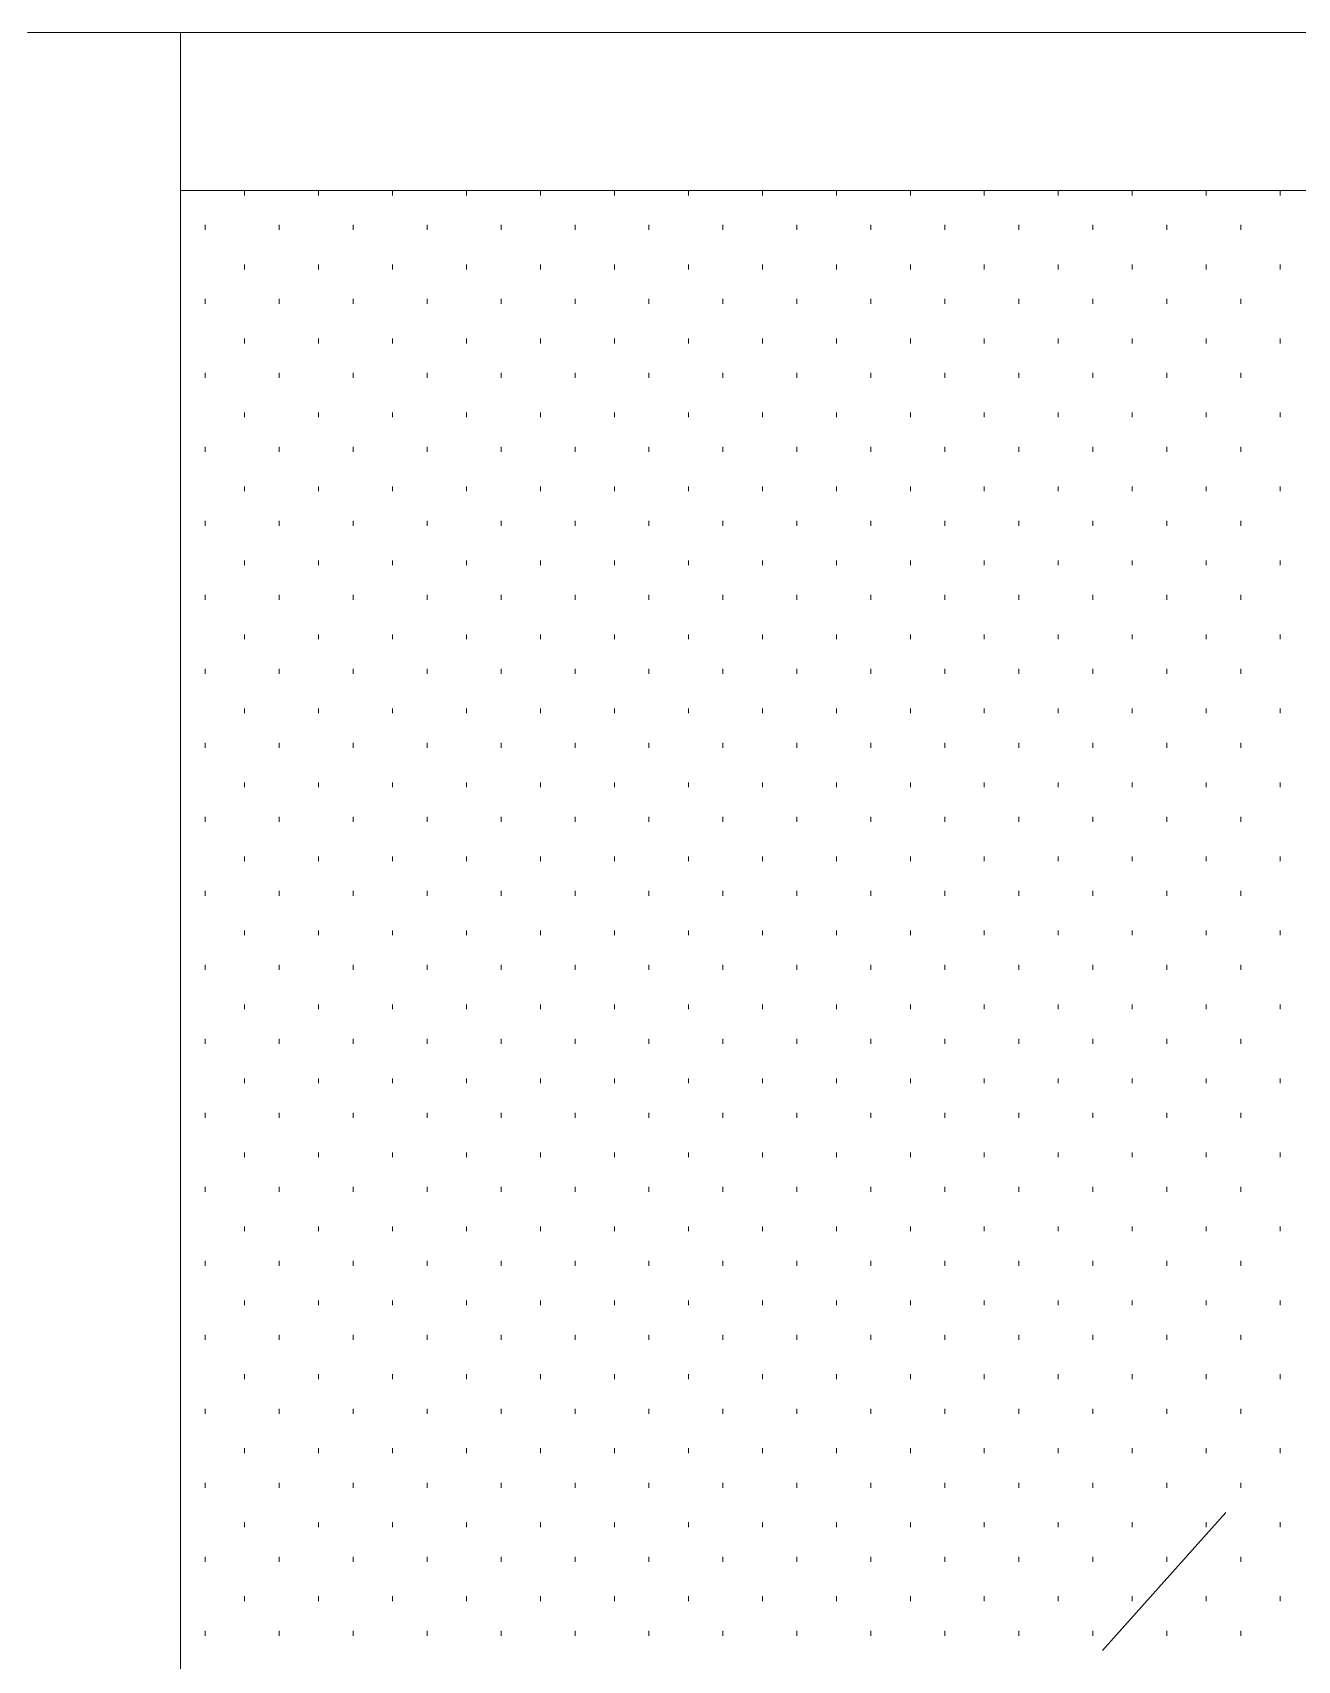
# Model space of a CAD drawing. Header units: inches. Extents: x -6061 to 13621, y -296 to 7483.
# Drawn here: x 12602.47 to 12623.01, y 407.6 to 434.03 of the extents above; entities that cross this region are included whole.
import ezdxf

# ---------------------------------------------------------------- set-up
doc = ezdxf.new("R2010")
doc.units = ezdxf.units.IN
doc.header["$MEASUREMENT"] = 0
doc.layers.get('0').update_dxf_attribs({"linetype": 'CONTINUOUS'})

msp = doc.modelspace()

# ---------------------------------------------------------------- linework, layer by layer
at = {"color": 7, "linetype": 'Continuous', "lineweight": 9, "true_color": 0x000007}
for p, q in [((12604.87338, 434.02858), (12602.39058, 434.02858)), ((12602.39058, 434.02858), (12604.87338, 434.02858)), ((12604.87338, 431.46569), (12604.87338, 434.02858)), ((12640.91411, 434.02858), (12604.87338, 434.02858)), ((12604.87338, 434.02858), (12640.91411, 434.02858)), ((12604.87338, 349.93356), (12604.87338, 434.02858)), ((12604.87338, 431.46569), (12640.91411, 431.46569)), ((12604.87338, 431.46569), (12604.87338, 349.93356)), ((12604.87338, 431.46569), (12640.91411, 431.46569)), ((12621.85257, 410.00143), (12619.85031, 407.7589))]:
    msp.add_line(p, q, dxfattribs=at)
at = {"color": 7, "linetype": 'Continuous', "lineweight": 9, "true_color": 0xffffff}
for p, q in [((12605.91456, 431.3856), (12605.91456, 431.46569)), ((12607.11592, 431.3856), (12607.11592, 431.46569)), ((12608.31728, 431.3856), (12608.31728, 431.46569)), ((12609.51863, 431.3856), (12609.51863, 431.46569)), ((12610.71999, 431.3856), (12610.71999, 431.46569)), ((12611.92135, 431.3856), (12611.92135, 431.46569)), ((12613.12271, 431.3856), (12613.12271, 431.46569)), ((12614.32406, 431.3856), (12614.32406, 431.46569)), ((12615.52542, 431.3856), (12615.52542, 431.46569)), ((12616.72678, 431.3856), (12616.72678, 431.46569)), ((12617.92814, 431.3856), (12617.92814, 431.46569)), ((12619.12949, 431.3856), (12619.12949, 431.46569)), ((12620.33085, 431.3856), (12620.33085, 431.46569)), ((12621.53221, 431.3856), (12621.53221, 431.46569)), ((12622.73357, 431.3856), (12622.73357, 431.46569)), ((12605.27384, 430.82496), (12605.27384, 430.90505)), ((12606.47519, 430.82496), (12606.47519, 430.90505)), ((12607.67655, 430.82496), (12607.67655, 430.90505)), ((12608.87791, 430.82496), (12608.87791, 430.90505)), ((12610.07927, 430.82496), (12610.07927, 430.90505)), ((12611.28062, 430.82496), (12611.28062, 430.90505)), ((12612.48198, 430.82496), (12612.48198, 430.90505)), ((12613.68334, 430.82496), (12613.68334, 430.90505)), ((12614.8847, 430.82496), (12614.8847, 430.90505)), ((12616.08605, 430.82496), (12616.08605, 430.90505)), ((12617.28741, 430.82496), (12617.28741, 430.90505)), ((12618.48877, 430.82496), (12618.48877, 430.90505)), ((12619.69013, 430.82496), (12619.69013, 430.90505)), ((12620.89148, 430.82496), (12620.89148, 430.90505)), ((12622.09284, 430.82496), (12622.09284, 430.90505)), ((12605.91456, 430.18424), (12605.91456, 430.26433)), ((12607.11592, 430.18424), (12607.11592, 430.26433)), ((12608.31728, 430.18424), (12608.31728, 430.26433)), ((12609.51863, 430.18424), (12609.51863, 430.26433)), ((12610.71999, 430.18424), (12610.71999, 430.26433)), ((12611.92135, 430.18424), (12611.92135, 430.26433)), ((12613.12271, 430.18424), (12613.12271, 430.26433)), ((12614.32406, 430.18424), (12614.32406, 430.26433)), ((12615.52542, 430.18424), (12615.52542, 430.26433)), ((12616.72678, 430.18424), (12616.72678, 430.26433)), ((12617.92814, 430.18424), (12617.92814, 430.26433)), ((12619.12949, 430.18424), (12619.12949, 430.26433)), ((12620.33085, 430.18424), (12620.33085, 430.26433)), ((12621.53221, 430.18424), (12621.53221, 430.26433)), ((12622.73357, 430.18424), (12622.73357, 430.26433)), ((12605.27384, 429.62361), (12605.27384, 429.7037)), ((12606.47519, 429.62361), (12606.47519, 429.7037)), ((12607.67655, 429.62361), (12607.67655, 429.7037)), ((12608.87791, 429.62361), (12608.87791, 429.7037)), ((12610.07927, 429.62361), (12610.07927, 429.7037)), ((12611.28062, 429.62361), (12611.28062, 429.7037)), ((12612.48198, 429.62361), (12612.48198, 429.7037)), ((12613.68334, 429.62361), (12613.68334, 429.7037)), ((12614.8847, 429.62361), (12614.8847, 429.7037)), ((12616.08605, 429.62361), (12616.08605, 429.7037)), ((12617.28741, 429.62361), (12617.28741, 429.7037)), ((12618.48877, 429.62361), (12618.48877, 429.7037)), ((12619.69013, 429.62361), (12619.69013, 429.7037)), ((12620.89148, 429.62361), (12620.89148, 429.7037)), ((12622.09284, 429.62361), (12622.09284, 429.7037)), ((12605.91456, 428.98288), (12605.91456, 429.06297)), ((12607.11592, 428.98288), (12607.11592, 429.06297)), ((12608.31728, 428.98288), (12608.31728, 429.06297)), ((12609.51863, 428.98288), (12609.51863, 429.06297)), ((12610.71999, 428.98288), (12610.71999, 429.06297)), ((12611.92135, 428.98288), (12611.92135, 429.06297)), ((12613.12271, 428.98288), (12613.12271, 429.06297)), ((12614.32406, 428.98288), (12614.32406, 429.06297)), ((12615.52542, 428.98288), (12615.52542, 429.06297)), ((12616.72678, 428.98288), (12616.72678, 429.06297)), ((12617.92814, 428.98288), (12617.92814, 429.06297)), ((12619.12949, 428.98288), (12619.12949, 429.06297)), ((12620.33085, 428.98288), (12620.33085, 429.06297)), ((12621.53221, 428.98288), (12621.53221, 429.06297)), ((12622.73357, 428.98288), (12622.73357, 429.06297)), ((12605.27384, 428.42225), (12605.27384, 428.50234)), ((12606.47519, 428.42225), (12606.47519, 428.50234)), ((12607.67655, 428.42225), (12607.67655, 428.50234)), ((12608.87791, 428.42225), (12608.87791, 428.50234)), ((12610.07927, 428.42225), (12610.07927, 428.50234)), ((12611.28062, 428.42225), (12611.28062, 428.50234)), ((12612.48198, 428.42225), (12612.48198, 428.50234)), ((12613.68334, 428.42225), (12613.68334, 428.50234)), ((12614.8847, 428.42225), (12614.8847, 428.50234)), ((12616.08605, 428.42225), (12616.08605, 428.50234)), ((12617.28741, 428.42225), (12617.28741, 428.50234)), ((12618.48877, 428.42225), (12618.48877, 428.50234)), ((12619.69013, 428.42225), (12619.69013, 428.50234)), ((12620.89148, 428.42225), (12620.89148, 428.50234)), ((12622.09284, 428.42225), (12622.09284, 428.50234)), ((12605.91456, 427.78153), (12605.91456, 427.86162)), ((12607.11592, 427.78153), (12607.11592, 427.86162)), ((12608.31728, 427.78153), (12608.31728, 427.86162)), ((12609.51863, 427.78153), (12609.51863, 427.86162)), ((12610.71999, 427.78153), (12610.71999, 427.86162)), ((12611.92135, 427.78153), (12611.92135, 427.86162)), ((12613.12271, 427.78153), (12613.12271, 427.86162)), ((12614.32406, 427.78153), (12614.32406, 427.86162)), ((12615.52542, 427.78153), (12615.52542, 427.86162)), ((12616.72678, 427.78153), (12616.72678, 427.86162)), ((12617.92814, 427.78153), (12617.92814, 427.86162)), ((12619.12949, 427.78153), (12619.12949, 427.86162)), ((12620.33085, 427.78153), (12620.33085, 427.86162)), ((12621.53221, 427.78153), (12621.53221, 427.86162)), ((12622.73357, 427.78153), (12622.73357, 427.86162)), ((12605.27384, 427.22089), (12605.27384, 427.30098)), ((12606.47519, 427.22089), (12606.47519, 427.30098)), ((12607.67655, 427.22089), (12607.67655, 427.30098)), ((12608.87791, 427.22089), (12608.87791, 427.30098)), ((12610.07927, 427.22089), (12610.07927, 427.30098)), ((12611.28062, 427.22089), (12611.28062, 427.30098)), ((12612.48198, 427.22089), (12612.48198, 427.30098)), ((12613.68334, 427.22089), (12613.68334, 427.30098)), ((12614.8847, 427.22089), (12614.8847, 427.30098)), ((12616.08605, 427.22089), (12616.08605, 427.30098)), ((12617.28741, 427.22089), (12617.28741, 427.30098)), ((12618.48877, 427.22089), (12618.48877, 427.30098)), ((12619.69013, 427.22089), (12619.69013, 427.30098)), ((12620.89148, 427.22089), (12620.89148, 427.30098)), ((12622.09284, 427.22089), (12622.09284, 427.30098)), ((12605.91456, 426.58017), (12605.91456, 426.66026)), ((12607.11592, 426.58017), (12607.11592, 426.66026)), ((12608.31728, 426.58017), (12608.31728, 426.66026)), ((12609.51863, 426.58017), (12609.51863, 426.66026)), ((12610.71999, 426.58017), (12610.71999, 426.66026)), ((12611.92135, 426.58017), (12611.92135, 426.66026)), ((12613.12271, 426.58017), (12613.12271, 426.66026)), ((12614.32406, 426.58017), (12614.32406, 426.66026)), ((12615.52542, 426.58017), (12615.52542, 426.66026)), ((12616.72678, 426.58017), (12616.72678, 426.66026)), ((12617.92814, 426.58017), (12617.92814, 426.66026)), ((12619.12949, 426.58017), (12619.12949, 426.66026)), ((12620.33085, 426.58017), (12620.33085, 426.66026)), ((12621.53221, 426.58017), (12621.53221, 426.66026)), ((12622.73357, 426.58017), (12622.73357, 426.66026)), ((12605.27384, 426.01953), (12605.27384, 426.09962)), ((12606.47519, 426.01953), (12606.47519, 426.09962)), ((12607.67655, 426.01953), (12607.67655, 426.09962)), ((12608.87791, 426.01953), (12608.87791, 426.09962)), ((12610.07927, 426.01953), (12610.07927, 426.09962)), ((12611.28062, 426.01953), (12611.28062, 426.09962)), ((12612.48198, 426.01953), (12612.48198, 426.09962)), ((12613.68334, 426.01953), (12613.68334, 426.09962)), ((12614.8847, 426.01953), (12614.8847, 426.09962)), ((12616.08605, 426.01953), (12616.08605, 426.09962)), ((12617.28741, 426.01953), (12617.28741, 426.09962)), ((12618.48877, 426.01953), (12618.48877, 426.09962)), ((12619.69013, 426.01953), (12619.69013, 426.09962)), ((12620.89148, 426.01953), (12620.89148, 426.09962)), ((12622.09284, 426.01953), (12622.09284, 426.09962)), ((12605.91456, 425.37881), (12605.91456, 425.4589)), ((12607.11592, 425.37881), (12607.11592, 425.4589)), ((12608.31728, 425.37881), (12608.31728, 425.4589)), ((12609.51863, 425.37881), (12609.51863, 425.4589)), ((12610.71999, 425.37881), (12610.71999, 425.4589)), ((12611.92135, 425.37881), (12611.92135, 425.4589)), ((12613.12271, 425.37881), (12613.12271, 425.4589)), ((12614.32406, 425.37881), (12614.32406, 425.4589)), ((12615.52542, 425.37881), (12615.52542, 425.4589)), ((12616.72678, 425.37881), (12616.72678, 425.4589)), ((12617.92814, 425.37881), (12617.92814, 425.4589)), ((12619.12949, 425.37881), (12619.12949, 425.4589)), ((12620.33085, 425.37881), (12620.33085, 425.4589)), ((12621.53221, 425.37881), (12621.53221, 425.4589)), ((12622.73357, 425.37881), (12622.73357, 425.4589)), ((12605.27384, 424.81818), (12605.27384, 424.89827)), ((12606.47519, 424.81818), (12606.47519, 424.89827)), ((12607.67655, 424.81818), (12607.67655, 424.89827)), ((12608.87791, 424.81818), (12608.87791, 424.89827)), ((12610.07927, 424.81818), (12610.07927, 424.89827)), ((12611.28062, 424.81818), (12611.28062, 424.89827)), ((12612.48198, 424.81818), (12612.48198, 424.89827)), ((12613.68334, 424.81818), (12613.68334, 424.89827)), ((12614.8847, 424.81818), (12614.8847, 424.89827)), ((12616.08605, 424.81818), (12616.08605, 424.89827)), ((12617.28741, 424.81818), (12617.28741, 424.89827)), ((12618.48877, 424.81818), (12618.48877, 424.89827)), ((12619.69013, 424.81818), (12619.69013, 424.89827)), ((12620.89148, 424.81818), (12620.89148, 424.89827)), ((12622.09284, 424.81818), (12622.09284, 424.89827)), ((12605.91456, 424.17745), (12605.91456, 424.25754)), ((12607.11592, 424.17745), (12607.11592, 424.25754)), ((12608.31728, 424.17745), (12608.31728, 424.25754)), ((12609.51863, 424.17745), (12609.51863, 424.25754)), ((12610.71999, 424.17745), (12610.71999, 424.25754)), ((12611.92135, 424.17745), (12611.92135, 424.25754)), ((12613.12271, 424.17745), (12613.12271, 424.25754)), ((12614.32406, 424.17745), (12614.32406, 424.25754)), ((12615.52542, 424.17745), (12615.52542, 424.25754)), ((12616.72678, 424.17745), (12616.72678, 424.25754)), ((12617.92814, 424.17745), (12617.92814, 424.25754)), ((12619.12949, 424.17745), (12619.12949, 424.25754)), ((12620.33085, 424.17745), (12620.33085, 424.25754)), ((12621.53221, 424.17745), (12621.53221, 424.25754)), ((12622.73357, 424.17745), (12622.73357, 424.25754)), ((12605.27384, 423.61682), (12605.27384, 423.69691)), ((12606.47519, 423.61682), (12606.47519, 423.69691)), ((12607.67655, 423.61682), (12607.67655, 423.69691)), ((12608.87791, 423.61682), (12608.87791, 423.69691)), ((12610.07927, 423.61682), (12610.07927, 423.69691)), ((12611.28062, 423.61682), (12611.28062, 423.69691)), ((12612.48198, 423.61682), (12612.48198, 423.69691)), ((12613.68334, 423.61682), (12613.68334, 423.69691)), ((12614.8847, 423.61682), (12614.8847, 423.69691)), ((12616.08605, 423.61682), (12616.08605, 423.69691)), ((12617.28741, 423.61682), (12617.28741, 423.69691)), ((12618.48877, 423.61682), (12618.48877, 423.69691)), ((12619.69013, 423.61682), (12619.69013, 423.69691)), ((12620.89148, 423.61682), (12620.89148, 423.69691)), ((12622.09284, 423.61682), (12622.09284, 423.69691)), ((12605.91456, 422.9761), (12605.91456, 423.05619)), ((12607.11592, 422.9761), (12607.11592, 423.05619)), ((12608.31728, 422.9761), (12608.31728, 423.05619)), ((12609.51863, 422.9761), (12609.51863, 423.05619)), ((12610.71999, 422.9761), (12610.71999, 423.05619)), ((12611.92135, 422.9761), (12611.92135, 423.05619)), ((12613.12271, 422.9761), (12613.12271, 423.05619)), ((12614.32406, 422.9761), (12614.32406, 423.05619)), ((12615.52542, 422.9761), (12615.52542, 423.05619)), ((12616.72678, 422.9761), (12616.72678, 423.05619)), ((12617.92814, 422.9761), (12617.92814, 423.05619)), ((12619.12949, 422.9761), (12619.12949, 423.05619)), ((12620.33085, 422.9761), (12620.33085, 423.05619)), ((12621.53221, 422.9761), (12621.53221, 423.05619)), ((12622.73357, 422.9761), (12622.73357, 423.05619)), ((12605.27384, 422.41546), (12605.27384, 422.49555)), ((12606.47519, 422.41546), (12606.47519, 422.49555)), ((12607.67655, 422.41546), (12607.67655, 422.49555)), ((12608.87791, 422.41546), (12608.87791, 422.49555)), ((12610.07927, 422.41546), (12610.07927, 422.49555)), ((12611.28062, 422.41546), (12611.28062, 422.49555)), ((12612.48198, 422.41546), (12612.48198, 422.49555)), ((12613.68334, 422.41546), (12613.68334, 422.49555)), ((12614.8847, 422.41546), (12614.8847, 422.49555)), ((12616.08605, 422.41546), (12616.08605, 422.49555)), ((12617.28741, 422.41546), (12617.28741, 422.49555)), ((12618.48877, 422.41546), (12618.48877, 422.49555)), ((12619.69013, 422.41546), (12619.69013, 422.49555)), ((12620.89148, 422.41546), (12620.89148, 422.49555)), ((12622.09284, 422.41546), (12622.09284, 422.49555)), ((12605.91456, 421.77474), (12605.91456, 421.85483)), ((12607.11592, 421.77474), (12607.11592, 421.85483)), ((12608.31728, 421.77474), (12608.31728, 421.85483)), ((12609.51863, 421.77474), (12609.51863, 421.85483)), ((12610.71999, 421.77474), (12610.71999, 421.85483)), ((12611.92135, 421.77474), (12611.92135, 421.85483)), ((12613.12271, 421.77474), (12613.12271, 421.85483)), ((12614.32406, 421.77474), (12614.32406, 421.85483)), ((12615.52542, 421.77474), (12615.52542, 421.85483)), ((12616.72678, 421.77474), (12616.72678, 421.85483)), ((12617.92814, 421.77474), (12617.92814, 421.85483)), ((12619.12949, 421.77474), (12619.12949, 421.85483)), ((12620.33085, 421.77474), (12620.33085, 421.85483)), ((12621.53221, 421.77474), (12621.53221, 421.85483)), ((12622.73357, 421.77474), (12622.73357, 421.85483)), ((12605.27384, 421.2141), (12605.27384, 421.2942)), ((12606.47519, 421.2141), (12606.47519, 421.2942)), ((12607.67655, 421.2141), (12607.67655, 421.2942)), ((12608.87791, 421.2141), (12608.87791, 421.2942)), ((12610.07927, 421.2141), (12610.07927, 421.2942)), ((12611.28062, 421.2141), (12611.28062, 421.2942)), ((12612.48198, 421.2141), (12612.48198, 421.2942)), ((12613.68334, 421.2141), (12613.68334, 421.2942)), ((12614.8847, 421.2141), (12614.8847, 421.2942)), ((12616.08605, 421.2141), (12616.08605, 421.2942)), ((12617.28741, 421.2141), (12617.28741, 421.2942)), ((12618.48877, 421.2141), (12618.48877, 421.2942)), ((12619.69013, 421.2141), (12619.69013, 421.2942)), ((12620.89148, 421.2141), (12620.89148, 421.2942)), ((12622.09284, 421.2141), (12622.09284, 421.2942)), ((12605.91456, 420.57338), (12605.91456, 420.65347)), ((12607.11592, 420.57338), (12607.11592, 420.65347)), ((12608.31728, 420.57338), (12608.31728, 420.65347)), ((12609.51863, 420.57338), (12609.51863, 420.65347)), ((12610.71999, 420.57338), (12610.71999, 420.65347)), ((12611.92135, 420.57338), (12611.92135, 420.65347)), ((12613.12271, 420.57338), (12613.12271, 420.65347)), ((12614.32406, 420.57338), (12614.32406, 420.65347)), ((12615.52542, 420.57338), (12615.52542, 420.65347)), ((12616.72678, 420.57338), (12616.72678, 420.65347)), ((12617.92814, 420.57338), (12617.92814, 420.65347)), ((12619.12949, 420.57338), (12619.12949, 420.65347)), ((12620.33085, 420.57338), (12620.33085, 420.65347)), ((12621.53221, 420.57338), (12621.53221, 420.65347)), ((12622.73357, 420.57338), (12622.73357, 420.65347)), ((12605.27384, 420.01275), (12605.27384, 420.09284)), ((12606.47519, 420.01275), (12606.47519, 420.09284)), ((12607.67655, 420.01275), (12607.67655, 420.09284)), ((12608.87791, 420.01275), (12608.87791, 420.09284)), ((12610.07927, 420.01275), (12610.07927, 420.09284)), ((12611.28062, 420.01275), (12611.28062, 420.09284)), ((12612.48198, 420.01275), (12612.48198, 420.09284)), ((12613.68334, 420.01275), (12613.68334, 420.09284)), ((12614.8847, 420.01275), (12614.8847, 420.09284)), ((12616.08605, 420.01275), (12616.08605, 420.09284)), ((12617.28741, 420.01275), (12617.28741, 420.09284)), ((12618.48877, 420.01275), (12618.48877, 420.09284)), ((12619.69013, 420.01275), (12619.69013, 420.09284)), ((12620.89148, 420.01275), (12620.89148, 420.09284)), ((12622.09284, 420.01275), (12622.09284, 420.09284)), ((12605.91456, 419.37202), (12605.91456, 419.45211)), ((12607.11592, 419.37202), (12607.11592, 419.45211)), ((12608.31728, 419.37202), (12608.31728, 419.45211)), ((12609.51863, 419.37202), (12609.51863, 419.45211)), ((12610.71999, 419.37202), (12610.71999, 419.45211)), ((12611.92135, 419.37202), (12611.92135, 419.45211)), ((12613.12271, 419.37202), (12613.12271, 419.45211)), ((12614.32406, 419.37202), (12614.32406, 419.45211)), ((12615.52542, 419.37202), (12615.52542, 419.45211)), ((12616.72678, 419.37202), (12616.72678, 419.45211)), ((12617.92814, 419.37202), (12617.92814, 419.45211)), ((12619.12949, 419.37202), (12619.12949, 419.45211)), ((12620.33085, 419.37202), (12620.33085, 419.45211)), ((12621.53221, 419.37202), (12621.53221, 419.45211)), ((12622.73357, 419.37202), (12622.73357, 419.45211)), ((12605.27384, 418.81139), (12605.27384, 418.89148)), ((12606.47519, 418.81139), (12606.47519, 418.89148)), ((12607.67655, 418.81139), (12607.67655, 418.89148)), ((12608.87791, 418.81139), (12608.87791, 418.89148)), ((12610.07927, 418.81139), (12610.07927, 418.89148)), ((12611.28062, 418.81139), (12611.28062, 418.89148)), ((12612.48198, 418.81139), (12612.48198, 418.89148)), ((12613.68334, 418.81139), (12613.68334, 418.89148)), ((12614.8847, 418.81139), (12614.8847, 418.89148)), ((12616.08605, 418.81139), (12616.08605, 418.89148)), ((12617.28741, 418.81139), (12617.28741, 418.89148)), ((12618.48877, 418.81139), (12618.48877, 418.89148)), ((12619.69013, 418.81139), (12619.69013, 418.89148)), ((12620.89148, 418.81139), (12620.89148, 418.89148)), ((12622.09284, 418.81139), (12622.09284, 418.89148)), ((12605.91456, 418.17067), (12605.91456, 418.25076)), ((12607.11592, 418.17067), (12607.11592, 418.25076)), ((12608.31728, 418.17067), (12608.31728, 418.25076)), ((12609.51863, 418.17067), (12609.51863, 418.25076)), ((12610.71999, 418.17067), (12610.71999, 418.25076)), ((12611.92135, 418.17067), (12611.92135, 418.25076)), ((12613.12271, 418.17067), (12613.12271, 418.25076)), ((12614.32406, 418.17067), (12614.32406, 418.25076)), ((12615.52542, 418.17067), (12615.52542, 418.25076)), ((12616.72678, 418.17067), (12616.72678, 418.25076)), ((12617.92814, 418.17067), (12617.92814, 418.25076)), ((12619.12949, 418.17067), (12619.12949, 418.25076)), ((12620.33085, 418.17067), (12620.33085, 418.25076)), ((12621.53221, 418.17067), (12621.53221, 418.25076)), ((12622.73357, 418.17067), (12622.73357, 418.25076)), ((12605.27384, 417.61003), (12605.27384, 417.69012)), ((12606.47519, 417.61003), (12606.47519, 417.69012)), ((12607.67655, 417.61003), (12607.67655, 417.69012)), ((12608.87791, 417.61003), (12608.87791, 417.69012)), ((12610.07927, 417.61003), (12610.07927, 417.69012)), ((12611.28062, 417.61003), (12611.28062, 417.69012)), ((12612.48198, 417.61003), (12612.48198, 417.69012)), ((12613.68334, 417.61003), (12613.68334, 417.69012)), ((12614.8847, 417.61003), (12614.8847, 417.69012)), ((12616.08605, 417.61003), (12616.08605, 417.69012)), ((12617.28741, 417.61003), (12617.28741, 417.69012)), ((12618.48877, 417.61003), (12618.48877, 417.69012)), ((12619.69013, 417.61003), (12619.69013, 417.69012)), ((12620.89148, 417.61003), (12620.89148, 417.69012)), ((12622.09284, 417.61003), (12622.09284, 417.69012)), ((12605.91456, 416.96931), (12605.91456, 417.0494)), ((12607.11592, 416.96931), (12607.11592, 417.0494)), ((12608.31728, 416.96931), (12608.31728, 417.0494)), ((12609.51863, 416.96931), (12609.51863, 417.0494)), ((12610.71999, 416.96931), (12610.71999, 417.0494)), ((12611.92135, 416.96931), (12611.92135, 417.0494)), ((12613.12271, 416.96931), (12613.12271, 417.0494)), ((12614.32406, 416.96931), (12614.32406, 417.0494)), ((12615.52542, 416.96931), (12615.52542, 417.0494)), ((12616.72678, 416.96931), (12616.72678, 417.0494)), ((12617.92814, 416.96931), (12617.92814, 417.0494)), ((12619.12949, 416.96931), (12619.12949, 417.0494)), ((12620.33085, 416.96931), (12620.33085, 417.0494)), ((12621.53221, 416.96931), (12621.53221, 417.0494)), ((12622.73357, 416.96931), (12622.73357, 417.0494)), ((12605.27384, 416.40867), (12605.27384, 416.48877)), ((12606.47519, 416.40867), (12606.47519, 416.48877)), ((12607.67655, 416.40867), (12607.67655, 416.48877)), ((12608.87791, 416.40867), (12608.87791, 416.48877)), ((12610.07927, 416.40867), (12610.07927, 416.48877)), ((12611.28062, 416.40867), (12611.28062, 416.48877)), ((12612.48198, 416.40867), (12612.48198, 416.48877)), ((12613.68334, 416.40867), (12613.68334, 416.48877)), ((12614.8847, 416.40867), (12614.8847, 416.48877)), ((12616.08605, 416.40867), (12616.08605, 416.48877)), ((12617.28741, 416.40867), (12617.28741, 416.48877)), ((12618.48877, 416.40867), (12618.48877, 416.48877)), ((12619.69013, 416.40867), (12619.69013, 416.48877)), ((12620.89148, 416.40867), (12620.89148, 416.48877)), ((12622.09284, 416.40867), (12622.09284, 416.48877)), ((12605.91456, 415.76795), (12605.91456, 415.84804)), ((12607.11592, 415.76795), (12607.11592, 415.84804)), ((12608.31728, 415.76795), (12608.31728, 415.84804)), ((12609.51863, 415.76795), (12609.51863, 415.84804)), ((12610.71999, 415.76795), (12610.71999, 415.84804)), ((12611.92135, 415.76795), (12611.92135, 415.84804)), ((12613.12271, 415.76795), (12613.12271, 415.84804)), ((12614.32406, 415.76795), (12614.32406, 415.84804)), ((12615.52542, 415.76795), (12615.52542, 415.84804)), ((12616.72678, 415.76795), (12616.72678, 415.84804)), ((12617.92814, 415.76795), (12617.92814, 415.84804)), ((12619.12949, 415.76795), (12619.12949, 415.84804)), ((12620.33085, 415.76795), (12620.33085, 415.84804)), ((12621.53221, 415.76795), (12621.53221, 415.84804)), ((12622.73357, 415.76795), (12622.73357, 415.84804)), ((12605.27384, 415.20732), (12605.27384, 415.28741)), ((12606.47519, 415.20732), (12606.47519, 415.28741)), ((12607.67655, 415.20732), (12607.67655, 415.28741)), ((12608.87791, 415.20732), (12608.87791, 415.28741)), ((12610.07927, 415.20732), (12610.07927, 415.28741)), ((12611.28062, 415.20732), (12611.28062, 415.28741)), ((12612.48198, 415.20732), (12612.48198, 415.28741)), ((12613.68334, 415.20732), (12613.68334, 415.28741)), ((12614.8847, 415.20732), (12614.8847, 415.28741)), ((12616.08605, 415.20732), (12616.08605, 415.28741)), ((12617.28741, 415.20732), (12617.28741, 415.28741)), ((12618.48877, 415.20732), (12618.48877, 415.28741)), ((12619.69013, 415.20732), (12619.69013, 415.28741)), ((12620.89148, 415.20732), (12620.89148, 415.28741)), ((12622.09284, 415.20732), (12622.09284, 415.28741)), ((12605.91456, 414.56659), (12605.91456, 414.64668)), ((12607.11592, 414.56659), (12607.11592, 414.64668)), ((12608.31728, 414.56659), (12608.31728, 414.64668)), ((12609.51863, 414.56659), (12609.51863, 414.64668)), ((12610.71999, 414.56659), (12610.71999, 414.64668)), ((12611.92135, 414.56659), (12611.92135, 414.64668)), ((12613.12271, 414.56659), (12613.12271, 414.64668)), ((12614.32406, 414.56659), (12614.32406, 414.64668)), ((12615.52542, 414.56659), (12615.52542, 414.64668)), ((12616.72678, 414.56659), (12616.72678, 414.64668)), ((12617.92814, 414.56659), (12617.92814, 414.64668)), ((12619.12949, 414.56659), (12619.12949, 414.64668)), ((12620.33085, 414.56659), (12620.33085, 414.64668)), ((12621.53221, 414.56659), (12621.53221, 414.64668)), ((12622.73357, 414.56659), (12622.73357, 414.64668)), ((12605.27384, 414.00596), (12605.27384, 414.08605)), ((12606.47519, 414.00596), (12606.47519, 414.08605)), ((12607.67655, 414.00596), (12607.67655, 414.08605)), ((12608.87791, 414.00596), (12608.87791, 414.08605)), ((12610.07927, 414.00596), (12610.07927, 414.08605)), ((12611.28062, 414.00596), (12611.28062, 414.08605)), ((12612.48198, 414.00596), (12612.48198, 414.08605)), ((12613.68334, 414.00596), (12613.68334, 414.08605)), ((12614.8847, 414.00596), (12614.8847, 414.08605)), ((12616.08605, 414.00596), (12616.08605, 414.08605)), ((12617.28741, 414.00596), (12617.28741, 414.08605)), ((12618.48877, 414.00596), (12618.48877, 414.08605)), ((12619.69013, 414.00596), (12619.69013, 414.08605)), ((12620.89148, 414.00596), (12620.89148, 414.08605)), ((12622.09284, 414.00596), (12622.09284, 414.08605)), ((12605.91456, 413.36524), (12605.91456, 413.44533)), ((12607.11592, 413.36524), (12607.11592, 413.44533)), ((12608.31728, 413.36524), (12608.31728, 413.44533)), ((12609.51863, 413.36524), (12609.51863, 413.44533)), ((12610.71999, 413.36524), (12610.71999, 413.44533)), ((12611.92135, 413.36524), (12611.92135, 413.44533)), ((12613.12271, 413.36524), (12613.12271, 413.44533)), ((12614.32406, 413.36524), (12614.32406, 413.44533)), ((12615.52542, 413.36524), (12615.52542, 413.44533)), ((12616.72678, 413.36524), (12616.72678, 413.44533)), ((12617.92814, 413.36524), (12617.92814, 413.44533)), ((12619.12949, 413.36524), (12619.12949, 413.44533)), ((12620.33085, 413.36524), (12620.33085, 413.44533)), ((12621.53221, 413.36524), (12621.53221, 413.44533)), ((12622.73357, 413.36524), (12622.73357, 413.44533)), ((12605.27384, 412.8046), (12605.27384, 412.88469)), ((12606.47519, 412.8046), (12606.47519, 412.88469)), ((12607.67655, 412.8046), (12607.67655, 412.88469)), ((12608.87791, 412.8046), (12608.87791, 412.88469)), ((12610.07927, 412.8046), (12610.07927, 412.88469)), ((12611.28062, 412.8046), (12611.28062, 412.88469)), ((12612.48198, 412.8046), (12612.48198, 412.88469)), ((12613.68334, 412.8046), (12613.68334, 412.88469)), ((12614.8847, 412.8046), (12614.8847, 412.88469)), ((12616.08605, 412.8046), (12616.08605, 412.88469)), ((12617.28741, 412.8046), (12617.28741, 412.88469)), ((12618.48877, 412.8046), (12618.48877, 412.88469)), ((12619.69013, 412.8046), (12619.69013, 412.88469)), ((12620.89148, 412.8046), (12620.89148, 412.88469)), ((12622.09284, 412.8046), (12622.09284, 412.88469)), ((12605.91456, 412.16388), (12605.91456, 412.24397)), ((12607.11592, 412.16388), (12607.11592, 412.24397)), ((12608.31728, 412.16388), (12608.31728, 412.24397)), ((12609.51863, 412.16388), (12609.51863, 412.24397)), ((12610.71999, 412.16388), (12610.71999, 412.24397)), ((12611.92135, 412.16388), (12611.92135, 412.24397)), ((12613.12271, 412.16388), (12613.12271, 412.24397)), ((12614.32406, 412.16388), (12614.32406, 412.24397)), ((12615.52542, 412.16388), (12615.52542, 412.24397)), ((12616.72678, 412.16388), (12616.72678, 412.24397)), ((12617.92814, 412.16388), (12617.92814, 412.24397)), ((12619.12949, 412.16388), (12619.12949, 412.24397)), ((12620.33085, 412.16388), (12620.33085, 412.24397)), ((12621.53221, 412.16388), (12621.53221, 412.24397)), ((12622.73357, 412.16388), (12622.73357, 412.24397)), ((12605.27384, 411.60324), (12605.27384, 411.68334)), ((12606.47519, 411.60324), (12606.47519, 411.68334)), ((12607.67655, 411.60324), (12607.67655, 411.68334)), ((12608.87791, 411.60324), (12608.87791, 411.68334)), ((12610.07927, 411.60324), (12610.07927, 411.68334)), ((12611.28062, 411.60324), (12611.28062, 411.68334)), ((12612.48198, 411.60324), (12612.48198, 411.68334)), ((12613.68334, 411.60324), (12613.68334, 411.68334)), ((12614.8847, 411.60324), (12614.8847, 411.68334)), ((12616.08605, 411.60324), (12616.08605, 411.68334)), ((12617.28741, 411.60324), (12617.28741, 411.68334)), ((12618.48877, 411.60324), (12618.48877, 411.68334)), ((12619.69013, 411.60324), (12619.69013, 411.68334)), ((12620.89148, 411.60324), (12620.89148, 411.68334)), ((12622.09284, 411.60324), (12622.09284, 411.68334)), ((12605.91456, 410.96252), (12605.91456, 411.04261)), ((12607.11592, 410.96252), (12607.11592, 411.04261)), ((12608.31728, 410.96252), (12608.31728, 411.04261)), ((12609.51863, 410.96252), (12609.51863, 411.04261)), ((12610.71999, 410.96252), (12610.71999, 411.04261)), ((12611.92135, 410.96252), (12611.92135, 411.04261)), ((12613.12271, 410.96252), (12613.12271, 411.04261)), ((12614.32406, 410.96252), (12614.32406, 411.04261)), ((12615.52542, 410.96252), (12615.52542, 411.04261)), ((12616.72678, 410.96252), (12616.72678, 411.04261)), ((12617.92814, 410.96252), (12617.92814, 411.04261)), ((12619.12949, 410.96252), (12619.12949, 411.04261)), ((12620.33085, 410.96252), (12620.33085, 411.04261)), ((12621.53221, 410.96252), (12621.53221, 411.04261)), ((12622.73357, 410.96252), (12622.73357, 411.04261)), ((12605.27384, 410.40189), (12605.27384, 410.48198)), ((12606.47519, 410.40189), (12606.47519, 410.48198)), ((12607.67655, 410.40189), (12607.67655, 410.48198)), ((12608.87791, 410.40189), (12608.87791, 410.48198)), ((12610.07927, 410.40189), (12610.07927, 410.48198)), ((12611.28062, 410.40189), (12611.28062, 410.48198)), ((12612.48198, 410.40189), (12612.48198, 410.48198)), ((12613.68334, 410.40189), (12613.68334, 410.48198)), ((12614.8847, 410.40189), (12614.8847, 410.48198)), ((12616.08605, 410.40189), (12616.08605, 410.48198)), ((12617.28741, 410.40189), (12617.28741, 410.48198)), ((12618.48877, 410.40189), (12618.48877, 410.48198)), ((12619.69013, 410.40189), (12619.69013, 410.48198)), ((12620.89148, 410.40189), (12620.89148, 410.48198)), ((12622.09284, 410.40189), (12622.09284, 410.48198)), ((12605.91456, 409.76116), (12605.91456, 409.84125)), ((12607.11592, 409.76116), (12607.11592, 409.84125)), ((12608.31728, 409.76116), (12608.31728, 409.84125)), ((12609.51863, 409.76116), (12609.51863, 409.84125)), ((12610.71999, 409.76116), (12610.71999, 409.84125)), ((12611.92135, 409.76116), (12611.92135, 409.84125)), ((12613.12271, 409.76116), (12613.12271, 409.84125)), ((12614.32406, 409.76116), (12614.32406, 409.84125)), ((12615.52542, 409.76116), (12615.52542, 409.84125)), ((12616.72678, 409.76116), (12616.72678, 409.84125)), ((12617.92814, 409.76116), (12617.92814, 409.84125)), ((12619.12949, 409.76116), (12619.12949, 409.84125)), ((12620.33085, 409.76116), (12620.33085, 409.84125)), ((12621.53221, 409.76116), (12621.53221, 409.84125)), ((12622.73357, 409.76116), (12622.73357, 409.84125)), ((12605.27384, 409.20053), (12605.27384, 409.28062)), ((12606.47519, 409.20053), (12606.47519, 409.28062)), ((12607.67655, 409.20053), (12607.67655, 409.28062)), ((12608.87791, 409.20053), (12608.87791, 409.28062)), ((12610.07927, 409.20053), (12610.07927, 409.28062)), ((12611.28062, 409.20053), (12611.28062, 409.28062)), ((12612.48198, 409.20053), (12612.48198, 409.28062)), ((12613.68334, 409.20053), (12613.68334, 409.28062)), ((12614.8847, 409.20053), (12614.8847, 409.28062)), ((12616.08605, 409.20053), (12616.08605, 409.28062)), ((12617.28741, 409.20053), (12617.28741, 409.28062)), ((12618.48877, 409.20053), (12618.48877, 409.28062)), ((12619.69013, 409.20053), (12619.69013, 409.28062)), ((12620.89148, 409.20053), (12620.89148, 409.28062)), ((12622.09284, 409.20053), (12622.09284, 409.28062)), ((12605.91456, 408.55981), (12605.91456, 408.6399)), ((12607.11592, 408.55981), (12607.11592, 408.6399)), ((12608.31728, 408.55981), (12608.31728, 408.6399)), ((12609.51863, 408.55981), (12609.51863, 408.6399)), ((12610.71999, 408.55981), (12610.71999, 408.6399)), ((12611.92135, 408.55981), (12611.92135, 408.6399)), ((12613.12271, 408.55981), (12613.12271, 408.6399)), ((12614.32406, 408.55981), (12614.32406, 408.6399)), ((12615.52542, 408.55981), (12615.52542, 408.6399)), ((12616.72678, 408.55981), (12616.72678, 408.6399)), ((12617.92814, 408.55981), (12617.92814, 408.6399)), ((12619.12949, 408.55981), (12619.12949, 408.6399)), ((12620.33085, 408.55981), (12620.33085, 408.6399)), ((12621.53221, 408.55981), (12621.53221, 408.6399)), ((12622.73357, 408.55981), (12622.73357, 408.6399)), ((12605.27384, 407.99917), (12605.27384, 408.07926)), ((12606.47519, 407.99917), (12606.47519, 408.07926)), ((12607.67655, 407.99917), (12607.67655, 408.07926)), ((12608.87791, 407.99917), (12608.87791, 408.07926)), ((12610.07927, 407.99917), (12610.07927, 408.07926)), ((12611.28062, 407.99917), (12611.28062, 408.07926)), ((12612.48198, 407.99917), (12612.48198, 408.07926)), ((12613.68334, 407.99917), (12613.68334, 408.07926)), ((12614.8847, 407.99917), (12614.8847, 408.07926)), ((12616.08605, 407.99917), (12616.08605, 408.07926)), ((12617.28741, 407.99917), (12617.28741, 408.07926)), ((12618.48877, 407.99917), (12618.48877, 408.07926)), ((12619.69013, 407.99917), (12619.69013, 408.07926)), ((12620.89148, 407.99917), (12620.89148, 408.07926)), ((12622.09284, 407.99917), (12622.09284, 408.07926))]:
    msp.add_line(p, q, dxfattribs=at)

doc.saveas('drawing.dxf')
